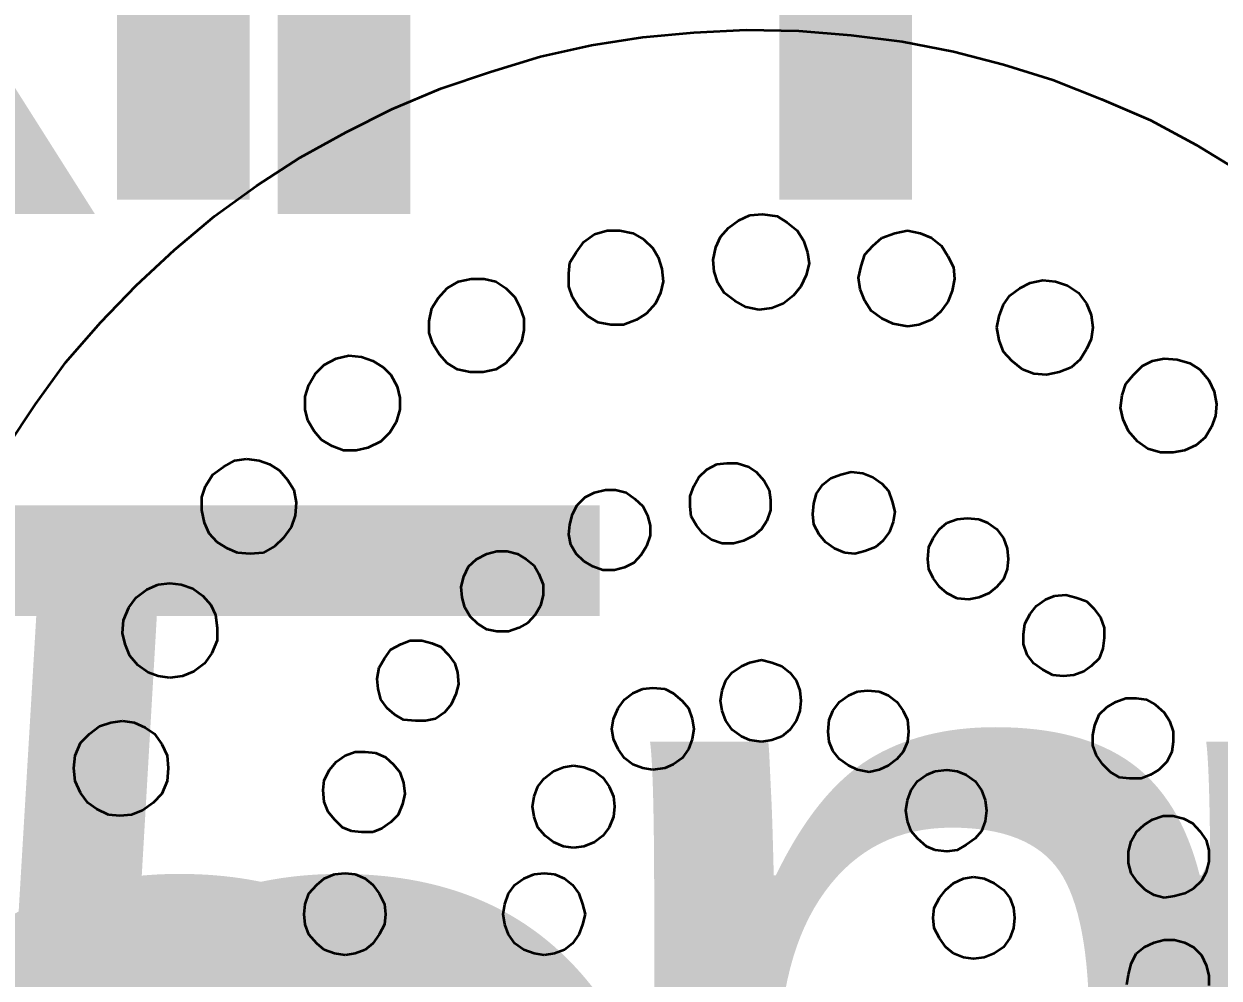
# Model space of a CAD drawing. Header units: millimetres. Extents: x 40 to 499, y -93 to 187.
# Drawn here: x 147.0526 to 147.2285, y 4.3779 to 4.5184 of the extents above; entities that cross this region are included whole.
import ezdxf

# ---------------------------------------------------------------- set-up
doc = ezdxf.new("R2010")
doc.units = ezdxf.units.MM
doc.header["$MEASUREMENT"] = 0
doc.layers.add('Layer 1', color=7, linetype='Continuous')
doc.layers.add('Textos', color=7, linetype='Continuous', lineweight=5)
doc.styles.add('Arial', font='arial.ttf')

msp = doc.modelspace()

# ---------------------------------------------------------------- linework, layer by layer
msp.add_circle((169.94575, 37.03752), 130.18325)
at = {"layer": 'Layer 1', "color": 8, "lineweight": 35}
for points in [[(147.14367, 4.51642), (147.1512, 4.51712)], [(147.1512, 4.51712), (147.15888, 4.51751)], [(147.15888, 4.51751), (147.16665, 4.51736)], [(147.16665, 4.51736), (147.17433, 4.51673)], [(147.12862, 4.51359), (147.13614, 4.51524)], [(147.13614, 4.51524), (147.14367, 4.51642)], [(147.17433, 4.51673), (147.18186, 4.51579)], [(147.18186, 4.51579), (147.18939, 4.5143)], [(147.12125, 4.51132), (147.12862, 4.51359)], [(147.18939, 4.5143), (147.19676, 4.51242)], [(147.19676, 4.51242), (147.20405, 4.51014)], [(147.11395, 4.50889), (147.12125, 4.51132)], [(147.20405, 4.51014), (147.21118, 4.50732)], [(147.10674, 4.50583), (147.11395, 4.50889)], [(147.21118, 4.50732), (147.2184, 4.50418)], [(147.1, 4.50246), (147.10674, 4.50583)], [(147.2184, 4.50418), (147.22514, 4.50058)], [(147.09325, 4.49869), (147.1, 4.50246)], [(147.22514, 4.50058), (147.23157, 4.49666)], [(147.08682, 4.49454), (147.09325, 4.49869)], [(147.08063, 4.49007), (147.08682, 4.49454)], [(147.07475, 4.48513), (147.08063, 4.49007)], [(147.1563, 4.48834), (147.15778, 4.48944)], [(147.15778, 4.48944), (147.15943, 4.49023)], [(147.15943, 4.49023), (147.16131, 4.49038)], [(147.16131, 4.49038), (147.16343, 4.49007)], [(147.16343, 4.49007), (147.16492, 4.48913)], [(147.16492, 4.48913), (147.16641, 4.48795)], [(147.13497, 4.48631), (147.13654, 4.4874)], [(147.13654, 4.4874), (147.13842, 4.48795)], [(147.13842, 4.48795), (147.1403, 4.48795)], [(147.1403, 4.48795), (147.14218, 4.48756)], [(147.14218, 4.48756), (147.14383, 4.48662)], [(147.15441, 4.48552), (147.15512, 4.48701)], [(147.15512, 4.48701), (147.1563, 4.48834)], [(147.16641, 4.48795), (147.16735, 4.48646)], [(147.17888, 4.48686), (147.18076, 4.48756)], [(147.18076, 4.48756), (147.18264, 4.48795)], [(147.18264, 4.48795), (147.18452, 4.48756)], [(147.18452, 4.48756), (147.18617, 4.48686)], [(147.0691, 4.47988), (147.07475, 4.48513)], [(147.13387, 4.48474), (147.13497, 4.48631)], [(147.14383, 4.48662), (147.14516, 4.48536)], [(147.14516, 4.48536), (147.14594, 4.48403)], [(147.15402, 4.48364), (147.15441, 4.48552)], [(147.16735, 4.48646), (147.1679, 4.48474)], [(147.17637, 4.48442), (147.17754, 4.48568)], [(147.17754, 4.48568), (147.17888, 4.48686)], [(147.18617, 4.48686), (147.18766, 4.48568)], [(147.18766, 4.48568), (147.1886, 4.48419)], [(147.13293, 4.48325), (147.13387, 4.48474)], [(147.14594, 4.48403), (147.14649, 4.48231)], [(147.15418, 4.48191), (147.15402, 4.48364)], [(147.1679, 4.48474), (147.16814, 4.48309)], [(147.17582, 4.4827), (147.17637, 4.48442)], [(147.1886, 4.48419), (147.18939, 4.48254)], [(147.13277, 4.4816), (147.13293, 4.48325)], [(147.13277, 4.47972), (147.13277, 4.4816)], [(147.14649, 4.48231), (147.14665, 4.48043)], [(147.15473, 4.48027), (147.15418, 4.48191)], [(147.16814, 4.48309), (147.16774, 4.48137)], [(147.17543, 4.48097), (147.17582, 4.4827)], [(147.18939, 4.48254), (147.18954, 4.48082)], [(147.06385, 4.47439), (147.0691, 4.47988)], [(147.11489, 4.47948), (147.11654, 4.48043)], [(147.11654, 4.48043), (147.11842, 4.48082)], [(147.11842, 4.48082), (147.1203, 4.48082)], [(147.1203, 4.48082), (147.12203, 4.48043)], [(147.12203, 4.48043), (147.12352, 4.47948)], [(147.14665, 4.48043), (147.14626, 4.47878)], [(147.15567, 4.47878), (147.15473, 4.48027)], [(147.16774, 4.48137), (147.16696, 4.47972)], [(147.17566, 4.47933), (147.17543, 4.48097)], [(147.18954, 4.48082), (147.18923, 4.47909)], [(147.19919, 4.47948), (147.20068, 4.48027)], [(147.20068, 4.48027), (147.20256, 4.48066)], [(147.20256, 4.48066), (147.20444, 4.48043)], [(147.20444, 4.48043), (147.20617, 4.47988)], [(147.20617, 4.47988), (147.20781, 4.47878)], [(147.11356, 4.47799), (147.11489, 4.47948)], [(147.12352, 4.47948), (147.12485, 4.47815)], [(147.12485, 4.47815), (147.12556, 4.47666)], [(147.13332, 4.47815), (147.13277, 4.47972)], [(147.13426, 4.47666), (147.13332, 4.47815)], [(147.14626, 4.47878), (147.14555, 4.47721)], [(147.15724, 4.4776), (147.15567, 4.47878)], [(147.16586, 4.47839), (147.16437, 4.47721)], [(147.16696, 4.47972), (147.16586, 4.47839)], [(147.17637, 4.4776), (147.17566, 4.47933)], [(147.18923, 4.47909), (147.1886, 4.47745)], [(147.19676, 4.47705), (147.1977, 4.47839)], [(147.1977, 4.47839), (147.19919, 4.47948)], [(147.20781, 4.47878), (147.20899, 4.47721)], [(147.11223, 4.47462), (147.11262, 4.4765)], [(147.11262, 4.4765), (147.11356, 4.47799)], [(147.12556, 4.47666), (147.12618, 4.47501)], [(147.13559, 4.47533), (147.13426, 4.47666)], [(147.14555, 4.47721), (147.14422, 4.47572)], [(147.15888, 4.47666), (147.15724, 4.4776)], [(147.16076, 4.47627), (147.15888, 4.47666)], [(147.16265, 4.4765), (147.16076, 4.47627)], [(147.16437, 4.47721), (147.16265, 4.4765)], [(147.17731, 4.47611), (147.17637, 4.4776)], [(147.1886, 4.47745), (147.1875, 4.47596)], [(147.19613, 4.47533), (147.19676, 4.47705)], [(147.20899, 4.47721), (147.20969, 4.47556)], [(147.11223, 4.4729), (147.11223, 4.47462)], [(147.12618, 4.47501), (147.12618, 4.47329)], [(147.13708, 4.47439), (147.13559, 4.47533)], [(147.14273, 4.47478), (147.14085, 4.47407)], [(147.14422, 4.47572), (147.14273, 4.47478)], [(147.17888, 4.47501), (147.17731, 4.47611)], [(147.18052, 4.47423), (147.17888, 4.47501)], [(147.18617, 4.47478), (147.18429, 4.47407)], [(147.1875, 4.47596), (147.18617, 4.47478)], [(147.19581, 4.47368), (147.19613, 4.47533)], [(147.20969, 4.47556), (147.20993, 4.47368)], [(147.05875, 4.46858), (147.06385, 4.47439)], [(147.11278, 4.47125), (147.11223, 4.4729)], [(147.12618, 4.47329), (147.12579, 4.47156)], [(147.13897, 4.47407), (147.13708, 4.47439)], [(147.14085, 4.47407), (147.13897, 4.47407)], [(147.18264, 4.47384), (147.18052, 4.47423)], [(147.18429, 4.47407), (147.18264, 4.47384)], [(147.19613, 4.4718), (147.19581, 4.47368)], [(147.20993, 4.47368), (147.20969, 4.47196)], [(147.11372, 4.46968), (147.11278, 4.47125)], [(147.12579, 4.47156), (147.12485, 4.46992)], [(147.19676, 4.47008), (147.19613, 4.4718)], [(147.20969, 4.47196), (147.20899, 4.47047)], [(147.09851, 4.46913), (147.10039, 4.46953)], [(147.10039, 4.46953), (147.10227, 4.46937)], [(147.10227, 4.46937), (147.10392, 4.46874)], [(147.11489, 4.46843), (147.11372, 4.46968)], [(147.12485, 4.46992), (147.12352, 4.46843)], [(147.19801, 4.46874), (147.19676, 4.47008)], [(147.20899, 4.47047), (147.20805, 4.46898)], [(147.05428, 4.46239), (147.05875, 4.46858)], [(147.09545, 4.46686), (147.09678, 4.46819)], [(147.09678, 4.46819), (147.09851, 4.46913)], [(147.10392, 4.46874), (147.10548, 4.4678)], [(147.10548, 4.4678), (147.10658, 4.4667)], [(147.11638, 4.46749), (147.11489, 4.46843)], [(147.12352, 4.46843), (147.12203, 4.46749)], [(147.19958, 4.46749), (147.19801, 4.46874)], [(147.20671, 4.4678), (147.20499, 4.4671)], [(147.20805, 4.46898), (147.20671, 4.4678)], [(147.21589, 4.4667), (147.21722, 4.46804)], [(147.21722, 4.46804), (147.21871, 4.46874)], [(147.21871, 4.46874), (147.22044, 4.46913)], [(147.22044, 4.46913), (147.22232, 4.46898)], [(147.22232, 4.46898), (147.2242, 4.46843)], [(147.2242, 4.46843), (147.22569, 4.46749)], [(147.09451, 4.46521), (147.09545, 4.46686)], [(147.10658, 4.4667), (147.10752, 4.46498)], [(147.11827, 4.4671), (147.11638, 4.46749)], [(147.12015, 4.4671), (147.11827, 4.4671)], [(147.12203, 4.46749), (147.12015, 4.4671)], [(147.20122, 4.46686), (147.19958, 4.46749)], [(147.20311, 4.4667), (147.20122, 4.46686)], [(147.20499, 4.4671), (147.20311, 4.4667)], [(147.21479, 4.46537), (147.21589, 4.4667)], [(147.22569, 4.46749), (147.22702, 4.46592)], [(147.22702, 4.46592), (147.22781, 4.46427)], [(147.09396, 4.46349), (147.09451, 4.46521)], [(147.10752, 4.46498), (147.10792, 4.46333)], [(147.21424, 4.46372), (147.21479, 4.46537)], [(147.22781, 4.46427), (147.22812, 4.46239)], [(147.04997, 4.45596), (147.05428, 4.46239)], [(147.09396, 4.46161), (147.09396, 4.46349)], [(147.10792, 4.46333), (147.10792, 4.46161)], [(147.21401, 4.46184), (147.21424, 4.46372)], [(147.22812, 4.46239), (147.22796, 4.46067)], [(147.09435, 4.45996), (147.09396, 4.46161)], [(147.10792, 4.46161), (147.10737, 4.45973)], [(147.2144, 4.46012), (147.21401, 4.46184)], [(147.22796, 4.46067), (147.22741, 4.45902)], [(147.09529, 4.45839), (147.09435, 4.45996)], [(147.10737, 4.45973), (147.10643, 4.45823)], [(147.21518, 4.45839), (147.2144, 4.46012)], [(147.22741, 4.45902), (147.22647, 4.45745)], [(147.09639, 4.45714), (147.09529, 4.45839)], [(147.09796, 4.4562), (147.09639, 4.45714)], [(147.10643, 4.45823), (147.10509, 4.4569)], [(147.21652, 4.4569), (147.21518, 4.45839)], [(147.22647, 4.45745), (147.22514, 4.45635)], [(147.0996, 4.45557), (147.09796, 4.4562)], [(147.10149, 4.45557), (147.0996, 4.45557)], [(147.10321, 4.45596), (147.10149, 4.45557)], [(147.10509, 4.4569), (147.10321, 4.45596)], [(147.218, 4.4558), (147.21652, 4.4569)], [(147.21989, 4.45525), (147.218, 4.4558)], [(147.22177, 4.45525), (147.21989, 4.45525)], [(147.22342, 4.45557), (147.22177, 4.45525)], [(147.22514, 4.45635), (147.22342, 4.45557)], [(147.08196, 4.45314), (147.08361, 4.45408)], [(147.08361, 4.45408), (147.08533, 4.45431)], [(147.08533, 4.45431), (147.08721, 4.45408)], [(147.08721, 4.45408), (147.0887, 4.45353)], [(147.0887, 4.45353), (147.09019, 4.45259)], [(147.15308, 4.45275), (147.15457, 4.45353)], [(147.15457, 4.45353), (147.15606, 4.45369)], [(147.15606, 4.45369), (147.15755, 4.45369)], [(147.15755, 4.45369), (147.15928, 4.45314)], [(147.07929, 4.45032), (147.08039, 4.45204)], [(147.08039, 4.45204), (147.08196, 4.45314)], [(147.09019, 4.45259), (147.09137, 4.45126)], [(147.1519, 4.45165), (147.15308, 4.45275)], [(147.15928, 4.45314), (147.16037, 4.45243)], [(147.16037, 4.45243), (147.16155, 4.4511)], [(147.17135, 4.45149), (147.17284, 4.45204)], [(147.17284, 4.45204), (147.17433, 4.45243)], [(147.17433, 4.45243), (147.17605, 4.4522)], [(147.17605, 4.4522), (147.17754, 4.45165)], [(147.07875, 4.44867), (147.07929, 4.45032)], [(147.09137, 4.45126), (147.09231, 4.44977)], [(147.15065, 4.44882), (147.1512, 4.45032)], [(147.1512, 4.45032), (147.1519, 4.45165)], [(147.16155, 4.4511), (147.16226, 4.44977)], [(147.16923, 4.44922), (147.17017, 4.45055)], [(147.17017, 4.45055), (147.17135, 4.45149)], [(147.17754, 4.45165), (147.17888, 4.45071)], [(147.17888, 4.45071), (147.17982, 4.44961)], [(147.07875, 4.44679), (147.07875, 4.44867)], [(147.09231, 4.44977), (147.09263, 4.44788)], [(147.13403, 4.44749), (147.1352, 4.44867)], [(147.1352, 4.44867), (147.13654, 4.44937)], [(147.13654, 4.44937), (147.13818, 4.44977)], [(147.13818, 4.44977), (147.13967, 4.44977)], [(147.13967, 4.44977), (147.14124, 4.44937)], [(147.14124, 4.44937), (147.1425, 4.44843)], [(147.1425, 4.44843), (147.14367, 4.44734)], [(147.15065, 4.44734), (147.15065, 4.44882)], [(147.16226, 4.44977), (147.16249, 4.44828)], [(147.16249, 4.44828), (147.16249, 4.44679)], [(147.16884, 4.44773), (147.16923, 4.44922)], [(147.17982, 4.44961), (147.18037, 4.44804)], [(147.07914, 4.4449), (147.07875, 4.44679)], [(147.09263, 4.44788), (147.09247, 4.446)], [(147.13332, 4.44616), (147.13403, 4.44749)], [(147.14367, 4.44734), (147.14438, 4.446)], [(147.15081, 4.44585), (147.15065, 4.44734)], [(147.16249, 4.44679), (147.16194, 4.44522)], [(147.16868, 4.44616), (147.16884, 4.44773)], [(147.18037, 4.44804), (147.18076, 4.44655)], [(147.18076, 4.44655), (147.18052, 4.44506)], [(147.07984, 4.44334), (147.07914, 4.4449)], [(147.09247, 4.446), (147.09192, 4.44428)], [(147.13277, 4.44318), (147.13293, 4.44467)], [(147.13293, 4.44467), (147.13332, 4.44616)], [(147.14438, 4.446), (147.14477, 4.44451)], [(147.15159, 4.44451), (147.15081, 4.44585)], [(147.16194, 4.44522), (147.16116, 4.44396)], [(147.16884, 4.44467), (147.16868, 4.44616)], [(147.16963, 4.44318), (147.16884, 4.44467)], [(147.18052, 4.44506), (147.17998, 4.44357)], [(147.18735, 4.44396), (147.18844, 4.4449)], [(147.18844, 4.4449), (147.18993, 4.44545)], [(147.18993, 4.44545), (147.19142, 4.44561)], [(147.19142, 4.44561), (147.19315, 4.44545)], [(147.19315, 4.44545), (147.19448, 4.4449)], [(147.19448, 4.4449), (147.19581, 4.44396)], [(147.08102, 4.44208), (147.07984, 4.44334)], [(147.09192, 4.44428), (147.09074, 4.44263)], [(147.13309, 4.44169), (147.13277, 4.44318)], [(147.14477, 4.44302), (147.14422, 4.44145)], [(147.14477, 4.44451), (147.14477, 4.44302)], [(147.15253, 4.44334), (147.15159, 4.44451)], [(147.15379, 4.4424), (147.15253, 4.44334)], [(147.16006, 4.44302), (147.15849, 4.44224)], [(147.16116, 4.44396), (147.16006, 4.44302)], [(147.17057, 4.44208), (147.16963, 4.44318)], [(147.17998, 4.44357), (147.17903, 4.44224)], [(147.18641, 4.44263), (147.18735, 4.44396)], [(147.19581, 4.44396), (147.19676, 4.44263)], [(147.08251, 4.44114), (147.08102, 4.44208)], [(147.084, 4.44051), (147.08251, 4.44114)], [(147.08949, 4.44145), (147.08776, 4.44051)], [(147.09074, 4.44263), (147.08949, 4.44145)], [(147.13387, 4.44036), (147.13309, 4.44169)], [(147.14422, 4.44145), (147.14344, 4.4402)], [(147.15535, 4.44185), (147.15379, 4.4424)], [(147.157, 4.44185), (147.15535, 4.44185)], [(147.15849, 4.44224), (147.157, 4.44185)], [(147.1719, 4.44114), (147.17057, 4.44208)], [(147.17339, 4.44051), (147.1719, 4.44114)], [(147.17794, 4.4413), (147.17637, 4.44075)], [(147.17903, 4.44224), (147.17794, 4.4413)], [(147.18562, 4.43957), (147.18578, 4.4413)], [(147.18578, 4.4413), (147.18641, 4.44263)], [(147.19676, 4.44263), (147.1973, 4.44114)], [(147.1973, 4.44114), (147.19746, 4.43957)], [(147.08588, 4.44036), (147.084, 4.44051)], [(147.08776, 4.44051), (147.08588, 4.44036)], [(147.11803, 4.43847), (147.11921, 4.43957)], [(147.11921, 4.43957), (147.1207, 4.44036)], [(147.1207, 4.44036), (147.12219, 4.44075)], [(147.12219, 4.44075), (147.12368, 4.44075)], [(147.12368, 4.44075), (147.12524, 4.44036)], [(147.12524, 4.44036), (147.1265, 4.43957)], [(147.1265, 4.43957), (147.12768, 4.43863)], [(147.13497, 4.43926), (147.13387, 4.44036)], [(147.14344, 4.4402), (147.14234, 4.43902)], [(147.17488, 4.44036), (147.17339, 4.44051)], [(147.17637, 4.44075), (147.17488, 4.44036)], [(147.18578, 4.43808), (147.18562, 4.43957)], [(147.19746, 4.43957), (147.1973, 4.43808)], [(147.11733, 4.43699), (147.11803, 4.43847)], [(147.12768, 4.43863), (147.12838, 4.43738)], [(147.1363, 4.43847), (147.13497, 4.43926)], [(147.13779, 4.43793), (147.1363, 4.43847)], [(147.13952, 4.43793), (147.13779, 4.43793)], [(147.141, 4.43832), (147.13952, 4.43793)], [(147.14234, 4.43902), (147.141, 4.43832)], [(147.18641, 4.43675), (147.18578, 4.43808)], [(147.1973, 4.43808), (147.19676, 4.43659)], [(147.07232, 4.43581), (147.07404, 4.43604)], [(147.07404, 4.43604), (147.07569, 4.43581)], [(147.11693, 4.4355), (147.11733, 4.43699)], [(147.12838, 4.43738), (147.12901, 4.43581)], [(147.18735, 4.4355), (147.18641, 4.43675)], [(147.19676, 4.43659), (147.19581, 4.4355)], [(147.0691, 4.43393), (147.07067, 4.4351)], [(147.07067, 4.4351), (147.07232, 4.43581)], [(147.07569, 4.43581), (147.07741, 4.43526)], [(147.07741, 4.43526), (147.0789, 4.43416)], [(147.0789, 4.43416), (147.08008, 4.43283)], [(147.11709, 4.43393), (147.11693, 4.4355)], [(147.12901, 4.43432), (147.12862, 4.43267)], [(147.12901, 4.43581), (147.12901, 4.43432)], [(147.18844, 4.43455), (147.18735, 4.4355)], [(147.18993, 4.43377), (147.18844, 4.43455)], [(147.19464, 4.43455), (147.19315, 4.43393)], [(147.19581, 4.4355), (147.19464, 4.43455)], [(147.20295, 4.43361), (147.20428, 4.43416)], [(147.20428, 4.43416), (147.20593, 4.43432)], [(147.20593, 4.43432), (147.20742, 4.43393)], [(147.06722, 4.43056), (147.068, 4.43244)], [(147.068, 4.43244), (147.0691, 4.43393)], [(147.08008, 4.43283), (147.08078, 4.43134)], [(147.11748, 4.43244), (147.11709, 4.43393)], [(147.11827, 4.4311), (147.11748, 4.43244)], [(147.12862, 4.43267), (147.12783, 4.43134)], [(147.19166, 4.43361), (147.18993, 4.43377)], [(147.19315, 4.43393), (147.19166, 4.43361)], [(147.20068, 4.4315), (147.20162, 4.43267)], [(147.20162, 4.43267), (147.20295, 4.43361)], [(147.20742, 4.43393), (147.20899, 4.43338)], [(147.20899, 4.43338), (147.21009, 4.43228)], [(147.08078, 4.43134), (147.08102, 4.42946)], [(147.11936, 4.43001), (147.11827, 4.4311)], [(147.12783, 4.43134), (147.12673, 4.43016)], [(147.19989, 4.43001), (147.20068, 4.4315)], [(147.21009, 4.43228), (147.21103, 4.43095)], [(147.21103, 4.43095), (147.21157, 4.42946)], [(147.06706, 4.42867), (147.06722, 4.43056)], [(147.08102, 4.42946), (147.08102, 4.42758)], [(147.1207, 4.42922), (147.11936, 4.43001)], [(147.12219, 4.42891), (147.1207, 4.42922)], [(147.12391, 4.42891), (147.12219, 4.42891)], [(147.1254, 4.42946), (147.12391, 4.42891)], [(147.12673, 4.43016), (147.1254, 4.42946)], [(147.19974, 4.42852), (147.19989, 4.43001)], [(147.21157, 4.42946), (147.21157, 4.42797)], [(147.06746, 4.42703), (147.06706, 4.42867)], [(147.08102, 4.42758), (147.08024, 4.42569)], [(147.10807, 4.42703), (147.10941, 4.42758)], [(147.10941, 4.42758), (147.11113, 4.42758)], [(147.11113, 4.42758), (147.11262, 4.42718)], [(147.11262, 4.42718), (147.11395, 4.42664)], [(147.19974, 4.42703), (147.19974, 4.42852)], [(147.21157, 4.42797), (147.21142, 4.4264)], [(147.06816, 4.4253), (147.06746, 4.42703)], [(147.06934, 4.42397), (147.06816, 4.4253)], [(147.08024, 4.42569), (147.07914, 4.4242)], [(147.10564, 4.42491), (147.10658, 4.42624)], [(147.10658, 4.42624), (147.10807, 4.42703)], [(147.11395, 4.42664), (147.11505, 4.42546)], [(147.11505, 4.42546), (147.11599, 4.4242)], [(147.20028, 4.42546), (147.19974, 4.42703)], [(147.20122, 4.4242), (147.20028, 4.42546)], [(147.21142, 4.4264), (147.21087, 4.42491)], [(147.07083, 4.42287), (147.06934, 4.42397)], [(147.07914, 4.4242), (147.07757, 4.42303)], [(147.10454, 4.42193), (147.10486, 4.42358)], [(147.10486, 4.42358), (147.10564, 4.42491)], [(147.11599, 4.4242), (147.11638, 4.42287)], [(147.15684, 4.42287), (147.15818, 4.42381)], [(147.15818, 4.42381), (147.15943, 4.42436)], [(147.15943, 4.42436), (147.16116, 4.42475)], [(147.16116, 4.42475), (147.16265, 4.42436)], [(147.16265, 4.42436), (147.16414, 4.42381)], [(147.16414, 4.42381), (147.16531, 4.42287)], [(147.20256, 4.42326), (147.20122, 4.4242)], [(147.20969, 4.42381), (147.2086, 4.42303)], [(147.21087, 4.42491), (147.20969, 4.42381)], [(147.07232, 4.42232), (147.07083, 4.42287)], [(147.07404, 4.42209), (147.07232, 4.42232)], [(147.07592, 4.42232), (147.07404, 4.42209)], [(147.07757, 4.42303), (147.07592, 4.42232)], [(147.1047, 4.42044), (147.10454, 4.42193)], [(147.11638, 4.42287), (147.11654, 4.42115)], [(147.1559, 4.42169), (147.15684, 4.42287)], [(147.16531, 4.42287), (147.16625, 4.42169)], [(147.20405, 4.42248), (147.20256, 4.42326)], [(147.20554, 4.42232), (147.20405, 4.42248)], [(147.20711, 4.42248), (147.20554, 4.42232)], [(147.2086, 4.42303), (147.20711, 4.42248)], [(147.10509, 4.41887), (147.1047, 4.42044)], [(147.11654, 4.42115), (147.11615, 4.41966)], [(147.14218, 4.41981), (147.14367, 4.42044)], [(147.14367, 4.42044), (147.14516, 4.4206)], [(147.14516, 4.4206), (147.14689, 4.42044)], [(147.14689, 4.42044), (147.14814, 4.41981)], [(147.15512, 4.41871), (147.15535, 4.42021)], [(147.15535, 4.42021), (147.1559, 4.42169)], [(147.16625, 4.42169), (147.1668, 4.42021)], [(147.1668, 4.42021), (147.16696, 4.41871)], [(147.17394, 4.4195), (147.17527, 4.42005)], [(147.17527, 4.42005), (147.17676, 4.42021)], [(147.17676, 4.42021), (147.17849, 4.42005)], [(147.17849, 4.42005), (147.17982, 4.4195)], [(147.10603, 4.41762), (147.10509, 4.41887)], [(147.11615, 4.41966), (147.11544, 4.41817)], [(147.14006, 4.41762), (147.141, 4.41887)], [(147.141, 4.41887), (147.14218, 4.41981)], [(147.14814, 4.41981), (147.14947, 4.41871)], [(147.14947, 4.41871), (147.15041, 4.41762)], [(147.15535, 4.41723), (147.15512, 4.41871)], [(147.16696, 4.41871), (147.1668, 4.41723)], [(147.17166, 4.41723), (147.17261, 4.41856)], [(147.17261, 4.41856), (147.17394, 4.4195)], [(147.17982, 4.4195), (147.18107, 4.41856)], [(147.18107, 4.41856), (147.18201, 4.41723)], [(147.21197, 4.41777), (147.2133, 4.41856)], [(147.2133, 4.41856), (147.21479, 4.41911)], [(147.21479, 4.41911), (147.21628, 4.41911)], [(147.21628, 4.41911), (147.21777, 4.41887)], [(147.21777, 4.41887), (147.2191, 4.41817)], [(147.10713, 4.41668), (147.10603, 4.41762)], [(147.10846, 4.41589), (147.10713, 4.41668)], [(147.1145, 4.41699), (147.11317, 4.41605)], [(147.11544, 4.41817), (147.1145, 4.41699)], [(147.13936, 4.41605), (147.14006, 4.41762)], [(147.15041, 4.41762), (147.15096, 4.41605)], [(147.1559, 4.41574), (147.15535, 4.41723)], [(147.1668, 4.41723), (147.16625, 4.41574)], [(147.17111, 4.41589), (147.17166, 4.41723)], [(147.18201, 4.41723), (147.18264, 4.41589)], [(147.21024, 4.41511), (147.21087, 4.41668)], [(147.21087, 4.41668), (147.21197, 4.41777)], [(147.2191, 4.41817), (147.22044, 4.41699)], [(147.22044, 4.41699), (147.22122, 4.41574)], [(147.0622, 4.41385), (147.06369, 4.41495)], [(147.06369, 4.41495), (147.06534, 4.4155)], [(147.06534, 4.4155), (147.06706, 4.41574)], [(147.06706, 4.41574), (147.06879, 4.4155)], [(147.06879, 4.4155), (147.07043, 4.41479)], [(147.07043, 4.41479), (147.07177, 4.41385)], [(147.11019, 4.41574), (147.10846, 4.41589)], [(147.11168, 4.41574), (147.11019, 4.41574)], [(147.11317, 4.41605), (147.11168, 4.41574)], [(147.13912, 4.41456), (147.13936, 4.41605)], [(147.15096, 4.41605), (147.1512, 4.41456)], [(147.15684, 4.4144), (147.1559, 4.41574)], [(147.16625, 4.41574), (147.16531, 4.4144)], [(147.17096, 4.41417), (147.17111, 4.41589)], [(147.18264, 4.41589), (147.1828, 4.41417)], [(147.20993, 4.41362), (147.21024, 4.41511)], [(147.22122, 4.41574), (147.22177, 4.41417)], [(147.06087, 4.41252), (147.0622, 4.41385)], [(147.07177, 4.41385), (147.07287, 4.41229)], [(147.13936, 4.41307), (147.13912, 4.41456)], [(147.14006, 4.41158), (147.13936, 4.41307)], [(147.15096, 4.41307), (147.15041, 4.41158)], [(147.1512, 4.41456), (147.15096, 4.41307)], [(147.15818, 4.41346), (147.15684, 4.4144)], [(147.15943, 4.41291), (147.15818, 4.41346)], [(147.16414, 4.41346), (147.16265, 4.41291)], [(147.16531, 4.4144), (147.16414, 4.41346)], [(147.17111, 4.41268), (147.17096, 4.41417)], [(147.1828, 4.41417), (147.18264, 4.41268)], [(147.20993, 4.41213), (147.20993, 4.41362)], [(147.22177, 4.41417), (147.22177, 4.41268)], [(147.06008, 4.41064), (147.06087, 4.41252)], [(147.07287, 4.41229), (147.07365, 4.41064)], [(147.141, 4.41025), (147.14006, 4.41158)], [(147.15041, 4.41158), (147.14947, 4.41025)], [(147.16116, 4.41268), (147.15943, 4.41291)], [(147.16265, 4.41291), (147.16116, 4.41268)], [(147.17166, 4.41134), (147.17111, 4.41268)], [(147.17261, 4.41009), (147.17166, 4.41134)], [(147.18264, 4.41268), (147.18201, 4.41119)], [(147.21048, 4.41064), (147.20993, 4.41213)], [(147.22177, 4.41268), (147.22153, 4.41119)], [(147.05993, 4.40876), (147.06008, 4.41064)], [(147.07365, 4.41064), (147.07381, 4.40876)], [(147.09757, 4.40852), (147.09851, 4.4097)], [(147.09851, 4.4097), (147.09984, 4.41064)], [(147.09984, 4.41064), (147.10133, 4.41119)], [(147.10133, 4.41119), (147.10282, 4.41119)], [(147.10282, 4.41119), (147.10431, 4.41103)], [(147.10431, 4.41103), (147.1058, 4.4104)], [(147.1058, 4.4104), (147.10697, 4.40931)], [(147.14218, 4.40931), (147.141, 4.41025)], [(147.14947, 4.41025), (147.14814, 4.40931)], [(147.17394, 4.40915), (147.17261, 4.41009)], [(147.18107, 4.41009), (147.17982, 4.40915)], [(147.18201, 4.41119), (147.18107, 4.41009)], [(147.21142, 4.40931), (147.21048, 4.41064)], [(147.22083, 4.4097), (147.21965, 4.40852)], [(147.22153, 4.41119), (147.22083, 4.4097)], [(147.06008, 4.40688), (147.05993, 4.40876)], [(147.07381, 4.40876), (147.07365, 4.40688)], [(147.09678, 4.40703), (147.09757, 4.40852)], [(147.10697, 4.40931), (147.10792, 4.40821)], [(147.10792, 4.40821), (147.10846, 4.40664)], [(147.12916, 4.40727), (147.1305, 4.40836)], [(147.1305, 4.40836), (147.13199, 4.40891)], [(147.13199, 4.40891), (147.13348, 4.40915)], [(147.13348, 4.40915), (147.13497, 4.40891)], [(147.13497, 4.40891), (147.13654, 4.40836)], [(147.13654, 4.40836), (147.13779, 4.40742)], [(147.14367, 4.40876), (147.14218, 4.40931)], [(147.14516, 4.40852), (147.14367, 4.40876)], [(147.14689, 4.40876), (147.14516, 4.40852)], [(147.14814, 4.40931), (147.14689, 4.40876)], [(147.17527, 4.40852), (147.17394, 4.40915)], [(147.177, 4.40821), (147.17527, 4.40852)], [(147.17849, 4.40852), (147.177, 4.40821)], [(147.17982, 4.40915), (147.17849, 4.40852)], [(147.18413, 4.40688), (147.18546, 4.40782)], [(147.18546, 4.40782), (147.18672, 4.40836)], [(147.18672, 4.40836), (147.18844, 4.40852)], [(147.18844, 4.40852), (147.18993, 4.40836)], [(147.18993, 4.40836), (147.19127, 4.40782)], [(147.19127, 4.40782), (147.1926, 4.40688)], [(147.21252, 4.40821), (147.21142, 4.40931)], [(147.21385, 4.40742), (147.21252, 4.40821)], [(147.2184, 4.40782), (147.21706, 4.40727)], [(147.21965, 4.40852), (147.2184, 4.40782)], [(147.06087, 4.40515), (147.06008, 4.40688)], [(147.07365, 4.40688), (147.07287, 4.40499)], [(147.09662, 4.40554), (147.09678, 4.40703)], [(147.10846, 4.40664), (147.10862, 4.40499)], [(147.12768, 4.4046), (147.12822, 4.40609)], [(147.12822, 4.40609), (147.12916, 4.40727)], [(147.13779, 4.40742), (147.13873, 4.40609)], [(147.13873, 4.40609), (147.13936, 4.4046)], [(147.18319, 4.40554), (147.18413, 4.40688)], [(147.1926, 4.40688), (147.19354, 4.40554)], [(147.21534, 4.40727), (147.21385, 4.40742)], [(147.21706, 4.40727), (147.21534, 4.40727)], [(147.06197, 4.40366), (147.06087, 4.40515)], [(147.07287, 4.40499), (147.07161, 4.40366)], [(147.09678, 4.40382), (147.09662, 4.40554)], [(147.10862, 4.40499), (147.10831, 4.4035)], [(147.12744, 4.40311), (147.12768, 4.4046)], [(147.13936, 4.4046), (147.13952, 4.40311)], [(147.18264, 4.40405), (147.18319, 4.40554)], [(147.19354, 4.40554), (147.19409, 4.40405)], [(147.0633, 4.40272), (147.06197, 4.40366)], [(147.06502, 4.40193), (147.0633, 4.40272)], [(147.07004, 4.40256), (147.0684, 4.40193)], [(147.07161, 4.40366), (147.07004, 4.40256)], [(147.09733, 4.40233), (147.09678, 4.40382)], [(147.10831, 4.4035), (147.10768, 4.40193)], [(147.12768, 4.40162), (147.12744, 4.40311)], [(147.13952, 4.40311), (147.13936, 4.40162)], [(147.18241, 4.40256), (147.18264, 4.40405)], [(147.18264, 4.40099), (147.18241, 4.40256)], [(147.19409, 4.40405), (147.19425, 4.40256)], [(147.19425, 4.40256), (147.19409, 4.40099)], [(147.06667, 4.40178), (147.06502, 4.40193)], [(147.0684, 4.40193), (147.06667, 4.40178)], [(147.09827, 4.40123), (147.09733, 4.40233)], [(147.09945, 4.40005), (147.09827, 4.40123)], [(147.10658, 4.40084), (147.10525, 4.3999)], [(147.10768, 4.40193), (147.10658, 4.40084)], [(147.12822, 4.40005), (147.12768, 4.40162)], [(147.13936, 4.40162), (147.13873, 4.40005)], [(147.18319, 4.3995), (147.18264, 4.40099)], [(147.19409, 4.40099), (147.19354, 4.3995)], [(147.21746, 4.40045), (147.21871, 4.40123)], [(147.21871, 4.40123), (147.22028, 4.40178)], [(147.22028, 4.40178), (147.22177, 4.40178)], [(147.22177, 4.40178), (147.22326, 4.40139)], [(147.22326, 4.40139), (147.22459, 4.40068)], [(147.22459, 4.40068), (147.22569, 4.3995)], [(147.10078, 4.3995), (147.09945, 4.40005)], [(147.10227, 4.39935), (147.10078, 4.3995)], [(147.10392, 4.39935), (147.10227, 4.39935)], [(147.10525, 4.3999), (147.10392, 4.39935)], [(147.12932, 4.3988), (147.12822, 4.40005)], [(147.13873, 4.40005), (147.13779, 4.3988)], [(147.18413, 4.39841), (147.18319, 4.3995)], [(147.19354, 4.3995), (147.1926, 4.39841)], [(147.21557, 4.39801), (147.21628, 4.39935)], [(147.21628, 4.39935), (147.21746, 4.40045)], [(147.22569, 4.3995), (147.22663, 4.39817)], [(147.1305, 4.39786), (147.12932, 4.3988)], [(147.13199, 4.39723), (147.1305, 4.39786)], [(147.13348, 4.39707), (147.13199, 4.39723)], [(147.13497, 4.39723), (147.13348, 4.39707)], [(147.13654, 4.39786), (147.13497, 4.39723)], [(147.13779, 4.3988), (147.13654, 4.39786)], [(147.18546, 4.39723), (147.18413, 4.39841)], [(147.18672, 4.39668), (147.18546, 4.39723)], [(147.19127, 4.39747), (147.18993, 4.39668)], [(147.1926, 4.39841), (147.19127, 4.39747)], [(147.21518, 4.39652), (147.21557, 4.39801)], [(147.22663, 4.39817), (147.22702, 4.39668)], [(147.18844, 4.39652), (147.18672, 4.39668)], [(147.18993, 4.39668), (147.18844, 4.39652)], [(147.21518, 4.3948), (147.21518, 4.39652)], [(147.22702, 4.39668), (147.22702, 4.39504)], [(147.21557, 4.39331), (147.21518, 4.3948)], [(147.22702, 4.39504), (147.22663, 4.39347)], [(147.09568, 4.39158), (147.09678, 4.39253)], [(147.09678, 4.39253), (147.09827, 4.39315)], [(147.09827, 4.39315), (147.09984, 4.39331)], [(147.09984, 4.39331), (147.10133, 4.39315)], [(147.10133, 4.39315), (147.10282, 4.39253)], [(147.10282, 4.39253), (147.10392, 4.39158)], [(147.12485, 4.39158), (147.12618, 4.39253)], [(147.12618, 4.39253), (147.12768, 4.39315)], [(147.12768, 4.39315), (147.12916, 4.39331)], [(147.12916, 4.39331), (147.13065, 4.39315)], [(147.13065, 4.39315), (147.13214, 4.39253)], [(147.13214, 4.39253), (147.13332, 4.39158)], [(147.18939, 4.39182), (147.19087, 4.39253)], [(147.19087, 4.39253), (147.19237, 4.39276)], [(147.19237, 4.39276), (147.19393, 4.39253)], [(147.19393, 4.39253), (147.19542, 4.39182)], [(147.21652, 4.39198), (147.21557, 4.39331)], [(147.21761, 4.39088), (147.21652, 4.39198)], [(147.22592, 4.39221), (147.22475, 4.39104)], [(147.22663, 4.39347), (147.22592, 4.39221)], [(147.09396, 4.38876), (147.09451, 4.39033)], [(147.09451, 4.39033), (147.09568, 4.39158)], [(147.10392, 4.39158), (147.10486, 4.39033)], [(147.10486, 4.39033), (147.10564, 4.38876)], [(147.12336, 4.38876), (147.12391, 4.39033)], [(147.12391, 4.39033), (147.12485, 4.39158)], [(147.13332, 4.39158), (147.13426, 4.39033)], [(147.13426, 4.39033), (147.13481, 4.38876)], [(147.18735, 4.3897), (147.18829, 4.39088)], [(147.18829, 4.39088), (147.18939, 4.39182)], [(147.19542, 4.39182), (147.19676, 4.39088)], [(147.19676, 4.39088), (147.1977, 4.3897)], [(147.21895, 4.3901), (147.21761, 4.39088)], [(147.22342, 4.39033), (147.22193, 4.38994)], [(147.22475, 4.39104), (147.22342, 4.39033)], [(147.0938, 4.38727), (147.09396, 4.38876)], [(147.10564, 4.38876), (147.1058, 4.38727)], [(147.12313, 4.38727), (147.12336, 4.38876)], [(147.13481, 4.38876), (147.1352, 4.38727)], [(147.18656, 4.38821), (147.18735, 4.3897)], [(147.1977, 4.3897), (147.19825, 4.38821)], [(147.22044, 4.3897), (147.21895, 4.3901)], [(147.22193, 4.38994), (147.22044, 4.3897)], [(147.09396, 4.38578), (147.0938, 4.38727)], [(147.1058, 4.38727), (147.10564, 4.38578)], [(147.12336, 4.38578), (147.12313, 4.38727)], [(147.1352, 4.38727), (147.13481, 4.38578)], [(147.18641, 4.38672), (147.18656, 4.38821)], [(147.18656, 4.38523), (147.18641, 4.38672)], [(147.19825, 4.38821), (147.1984, 4.38672)], [(147.1984, 4.38672), (147.19825, 4.38523)], [(147.09451, 4.38429), (147.09396, 4.38578)], [(147.10564, 4.38578), (147.10486, 4.38429)], [(147.12391, 4.38429), (147.12336, 4.38578)], [(147.13481, 4.38578), (147.13426, 4.38429)], [(147.18735, 4.38374), (147.18656, 4.38523)], [(147.19825, 4.38523), (147.1977, 4.38374)], [(147.09568, 4.38296), (147.09451, 4.38429)], [(147.10486, 4.38429), (147.10392, 4.38296)], [(147.12485, 4.38296), (147.12391, 4.38429)], [(147.13426, 4.38429), (147.13332, 4.38296)], [(147.18829, 4.38241), (147.18735, 4.38374)], [(147.1977, 4.38374), (147.19676, 4.38241)], [(147.21746, 4.38241), (147.21895, 4.38312)], [(147.21895, 4.38312), (147.22044, 4.38351)], [(147.22044, 4.38351), (147.22193, 4.38351)], [(147.22193, 4.38351), (147.22342, 4.38312)], [(147.22342, 4.38312), (147.22475, 4.38241)], [(147.09678, 4.38202), (147.09568, 4.38296)], [(147.09827, 4.38147), (147.09678, 4.38202)], [(147.09984, 4.38123), (147.09827, 4.38147)], [(147.10133, 4.38147), (147.09984, 4.38123)], [(147.10282, 4.38202), (147.10133, 4.38147)], [(147.10392, 4.38296), (147.10282, 4.38202)], [(147.12618, 4.38202), (147.12485, 4.38296)], [(147.12768, 4.38147), (147.12618, 4.38202)], [(147.12916, 4.38123), (147.12768, 4.38147)], [(147.13065, 4.38147), (147.12916, 4.38123)], [(147.13214, 4.38202), (147.13065, 4.38147)], [(147.13332, 4.38296), (147.13214, 4.38202)], [(147.18939, 4.38147), (147.18829, 4.38241)], [(147.19087, 4.38092), (147.18939, 4.38147)], [(147.19542, 4.38147), (147.19393, 4.38092)], [(147.19676, 4.38241), (147.19542, 4.38147)], [(147.21557, 4.37998), (147.21628, 4.38147)], [(147.21628, 4.38147), (147.21746, 4.38241)], [(147.22475, 4.38241), (147.22592, 4.38123)], [(147.19237, 4.38069), (147.19087, 4.38092)], [(147.19393, 4.38092), (147.19237, 4.38069)], [(147.21518, 4.37841), (147.21557, 4.37998)], [(147.22592, 4.38123), (147.22663, 4.37975)], [(147.22663, 4.37975), (147.22702, 4.37825)], [(147.21495, 4.37692), (147.21518, 4.37841)], [(147.22702, 4.37825), (147.22702, 4.37677)]]:
    msp.add_lwpolyline(points, dxfattribs=at)

# ---------------------------------------------------------------- texts
at = {"layer": 'Textos', "char_height": 0.15, "attachment_point": 7, "line_spacing_factor": 0.6, "style": 'Arial'}
for s, insert, width in [('CH', (146.89777, 4.49037), 0.6054878), ('RP', (146.92143, 4.49037), 0.5823933), ('25mm x 1/2"', (146.89777, 4.29537), 2.3380335), ('25 mm - 3/4"', (146.92143, 4.29537), 2.3842226)]:
    msp.add_mtext(s, dxfattribs=dict(at, insert=insert, width=width))

doc.saveas('drawing.dxf')
